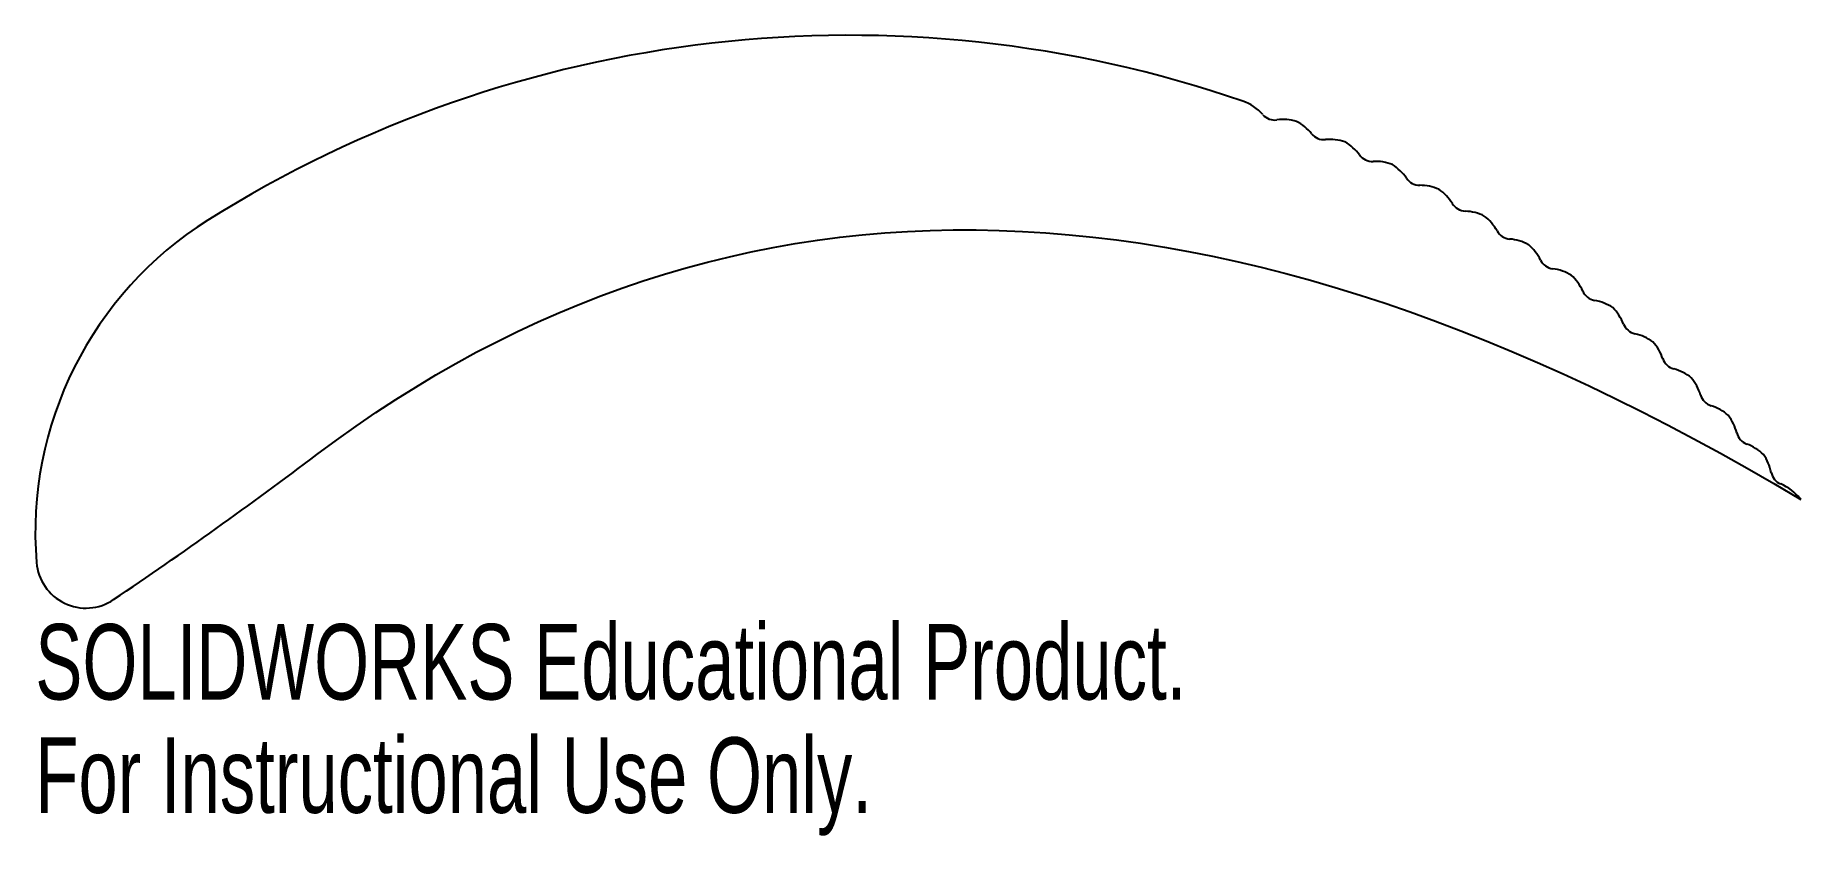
# Model space of a CAD drawing. Header units: inches. Extents: x -2.14 to 2.31, y -1.08 to 0.94.
import ezdxf

# ---------------------------------------------------------------- set-up
doc = ezdxf.new("R2010")
doc.units = ezdxf.units.IN
doc.header["$MEASUREMENT"] = 0
doc.styles.add('SLDTEXTSTYLE0', font='TXT', dxfattribs={"width": 0.7})

msp = doc.modelspace()

# ---------------------------------------------------------------- linework, layer by layer
at = {"color": 7, "linetype": 'Continuous', "lineweight": 25}
msp.add_line((2.3062, -0.2298), (2.3046, -0.2277), dxfattribs=at)
for centre, radius, start, end in [((-0.0905, -2.1015), 3.041, 70.9928, 122.1321), ((0.8608, 0.6602), 0.12, 41.4574, 70.9928), ((0.9808, 0.7662), 0.0402, 221.4574, 277.5727), ((1.0019, 0.6075), 0.12, 73.8183, 97.5727), ((0.9804, 0.6161), 0.12, 38.9574, 62.7118), ((1.1049, 0.7168), 0.0402, 218.9574, 275.0727), ((1.1191, 0.5572), 0.12, 71.3183, 95.0727), ((1.0979, 0.5668), 0.12, 36.4574, 60.2118), ((1.2267, 0.6619), 0.0402, 216.4574, 272.5727), ((1.2339, 0.502), 0.12, 68.8183, 92.5727), ((1.2131, 0.5124), 0.12, 33.9574, 57.7118), ((1.346, 0.6019), 0.0402, 213.9574, 270.0727), ((1.3462, 0.4417), 0.12, 66.3183, 90.0727), ((1.3259, 0.4531), 0.12, 31.4574, 55.2118), ((1.4625, 0.5366), 0.0402, 211.4574, 267.5727), ((1.4558, 0.3766), 0.12, 63.8183, 87.5727), ((-1.2138, -0.3131), 0.9291, 122.1321, 184.6559), ((1.436, 0.3888), 0.12, 28.9574, 52.7118), ((1.5761, 0.4664), 0.0402, 208.9574, 265.0727), ((1.5624, 0.3068), 0.12, 61.3183, 85.0727), ((1.5432, 0.3199), 0.12, 26.4574, 50.2118), ((1.6866, 0.3912), 0.0402, 206.4574, 262.5727), ((1.6659, 0.2324), 0.12, 58.8183, 82.5727), ((1.6472, 0.2463), 0.12, 23.9574, 47.7118), ((1.7936, 0.3113), 0.0402, 203.9574, 260.0727), ((1.766, 0.1536), 0.12, 56.3183, 80.0727), ((1.748, 0.1683), 0.12, 21.4574, 45.2118), ((1.8971, 0.2269), 0.0402, 201.4574, 257.5727), ((1.8626, 0.0705), 0.12, 53.8183, 77.5727), ((1.8453, 0.0859), 0.12, 18.9574, 42.7118), ((1.9967, 0.138), 0.0402, 198.9574, 255.0727), ((1.9555, -0.0168), 0.12, 51.3183, 75.0727), ((1.9388, -0.0006), 0.12, 16.4574, 40.2118), ((2.0924, 0.0448), 0.0402, 196.4574, 252.5727), ((2.0445, -0.108), 0.12, 48.8183, 72.5727), ((2.0285, -0.0911), 0.12, 13.9574, 37.7118), ((2.184, -0.0525), 0.0402, 193.9574, 250.0727), ((-8.3114, 8.9851), 11.4085, 303.91758, 307.07865), ((2.1294, -0.203), 0.12, 46.3183, 70.0727), ((2.1142, -0.1855), 0.12, 11.4574, 35.2118), ((2.2712, -0.1536), 0.0402, 191.4574, 247.5727), ((2.2101, -0.3017), 0.12, 38.0373, 67.5727), ((-2.0152, -0.3784), 0.125, 184.6559, 303.9176)]:
    msp.add_arc(centre, radius, start, end, dxfattribs=at)
msp.add_open_spline([(-1.4331, -0.1167), (-0.387, 0.6739), (0.8594, 0.6362), (2.3062, -0.2298)], degree=3, dxfattribs=at)

# ---------------------------------------------------------------- texts
at = {"color": 7, "linetype": 'Continuous', "char_height": 0.1903, "attachment_point": 1, "style": 'SLDTEXTSTYLE0'}
for s, insert in [('SOLIDWORKS Educational Product.', (-2.1429, -0.5435)), ('For Instructional Use Only.', (-2.1429, -0.829))]:
    msp.add_mtext(s, dxfattribs=dict(at, insert=insert))

doc.saveas('drawing.dxf')
